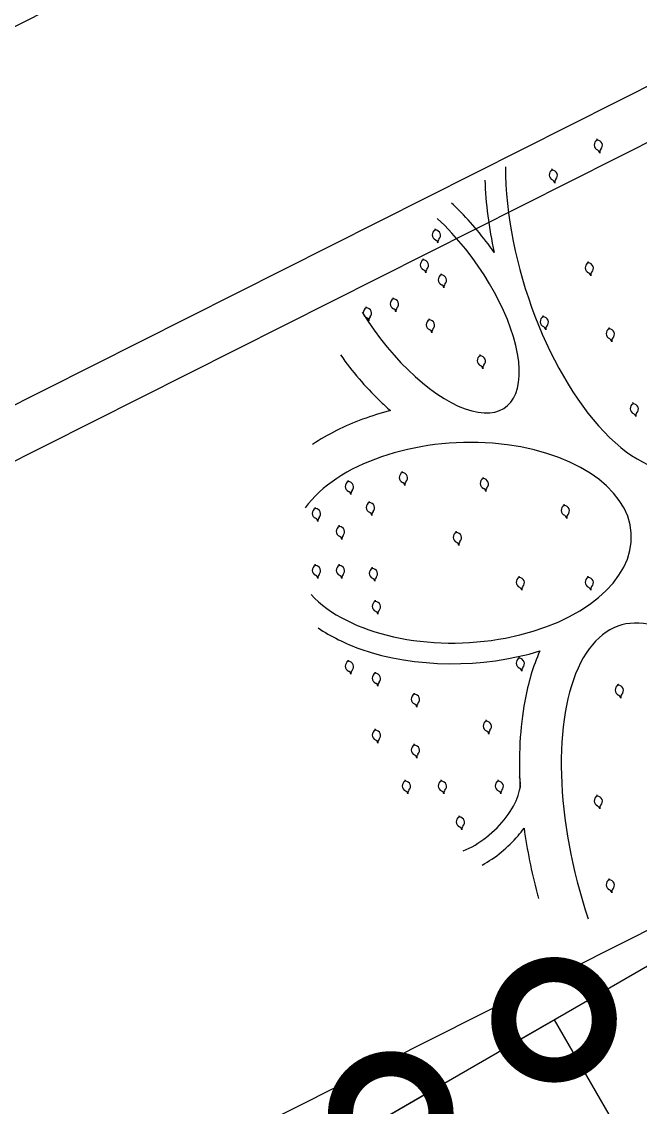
# Model space of a CAD drawing. Extents: x 3907.4 to 3911.57, y -3054.42 to -3053.7.
# Drawn here: x 3907.59904 to 3907.61134, y -3053.80023 to -3053.77862 of the extents above; entities that cross this region are included whole.
import ezdxf

# ---------------------------------------------------------------- set-up
doc = ezdxf.new("R2010")
doc.units = 0
doc.header["$LTSCALE"] = 2
doc.header["$MEASUREMENT"] = 0
doc.linetypes.add('ACAD_ISO03W100', pattern=[30, 12, -18])
doc.layers.get('0').update_dxf_attribs({"linetype": 'CONTINUOUS'})
for name, color, linetype in [('ARAZİ', 7, 'CONTINUOUS'), ('AĞAÇ', 9, 'CONTINUOUS'), ('OLÇÜ', 6, 'CONTINUOUS'), ('YAKLASMA', 6, 'CONTINUOUS'), ('ÖLÇÜ İZİ', 9, 'CONTINUOUS')]:
    doc.layers.add(name, color=color, linetype=linetype)

msp = doc.modelspace()

# ---------------------------------------------------------------- linework, layer by layer
at = {"color": 0, "linetype": 'ByBlock', "const_width": 0.002}
for points in [[(3907.609750472869, -3053.798704922691, 1), (3907.609500481038, -3053.798271905273, 1)], [(3907.606502842231, -3053.800579861423, 1), (3907.606252850401, -3053.800146844004, 1)]]:
    msp.add_lwpolyline(points, format="xyb", close=True, dxfattribs=at)
at = {"layer": 'ARAZİ', "color": 7}
msp.add_line((3907.457686911353, -3053.857420951288), (3907.636572074852, -3053.767261076288), dxfattribs=at)
at = {"layer": 'ARAZİ'}
msp.add_line((3907.63617845828, -3053.768579295865), (3907.459082129812, -3053.857837580483), dxfattribs=at)
at = {"layer": 'AĞAÇ'}
for p, q in [((3907.610482273411, -3053.780982229641), (3907.610479249135, -3053.780958400348)), ((3907.610488057456, -3053.780981087385), (3907.61048546028, -3053.780960623359)), ((3907.609587556922, -3053.781578273411), (3907.609584532646, -3053.781554444117)), ((3907.609593340967, -3053.781577131154), (3907.609590743792, -3053.781556667128)), ((3907.607261293786, -3053.782770360819), (3907.60725826951, -3053.782746531525)), ((3907.607267077831, -3053.782769218562), (3907.607264480655, -3053.782748754536)), ((3907.607022702752, -3053.783366404588), (3907.607019678476, -3053.783342575295)), ((3907.607028486796, -3053.783365262332), (3907.607025889621, -3053.783344798306)), ((3907.610303330024, -3053.783426008991), (3907.610300305749, -3053.783402179698)), ((3907.610309114069, -3053.783424866735), (3907.610306516894, -3053.783404402709)), ((3907.607380589303, -3053.783664426473), (3907.607377565027, -3053.78364059718)), ((3907.607386373348, -3053.783663284216), (3907.607383776172, -3053.78364282019)), ((3907.606426225166, -3053.784141261567), (3907.606423200891, -3053.784117432274)), ((3907.606432009211, -3053.78414011931), (3907.606429412036, -3053.784119655284)), ((3907.605889395229, -3053.784320074645), (3907.605886370953, -3053.784296245352)), ((3907.605895179274, -3053.784318932389), (3907.605892582098, -3053.784298468363)), ((3907.607141998269, -3053.784558492127), (3907.607138973993, -3053.784534662834)), ((3907.607147782314, -3053.784557349871), (3907.607145185138, -3053.784536885845)), ((3907.609408613536, -3053.784498887724), (3907.60940558926, -3053.784475058431)), ((3907.609414397581, -3053.784497745468), (3907.609411800405, -3053.784477281442)), ((3907.610720864445, -3053.784737305205), (3907.610717840169, -3053.784713475912)), ((3907.61072664849, -3053.784736162949), (3907.610724051314, -3053.784715698923)), ((3907.608156010496, -3053.785273744703), (3907.60815298622, -3053.78524991541)), ((3907.608161794541, -3053.785272602447), (3907.608159197365, -3053.785252138421)), ((3907.611198046513, -3053.786227414629), (3907.611195022238, -3053.786203585336)), ((3907.611203830558, -3053.786226272373), (3907.611201233382, -3053.786205808347)), ((3907.606605168331, -3053.787598315247), (3907.606602144056, -3053.787574485953)), ((3907.606610952376, -3053.78759717299), (3907.606608355201, -3053.787576708964)), ((3907.608215658144, -3053.787717524053), (3907.608212633868, -3053.78769369476)), ((3907.608221442189, -3053.787716381797), (3907.608218845013, -3053.787695917771)), ((3907.605531508456, -3053.787777128456), (3907.605528484181, -3053.787753299163)), ((3907.605537292501, -3053.7877759862), (3907.605534695326, -3053.787755522174)), ((3907.604875383002, -3053.788313567823), (3907.604872358726, -3053.788289738529)), ((3907.604881167047, -3053.788312425566), (3907.604878569871, -3053.78829196154)), ((3907.605949042877, -3053.788194359016), (3907.605946018601, -3053.788170529723)), ((3907.605954826922, -3053.78819321676), (3907.605952229746, -3053.788172752734)), ((3907.609826147956, -3053.788253963419), (3907.60982312368, -3053.788230134126)), ((3907.609831932001, -3053.788252821163), (3907.609829334825, -3053.788232357137)), ((3907.605352565291, -3053.78867119411), (3907.605349541016, -3053.788647364817)), ((3907.605358349336, -3053.788670051854), (3907.605355752161, -3053.788649587828)), ((3907.607678828206, -3053.788790402786), (3907.607675803931, -3053.788766573492)), ((3907.607684612251, -3053.788789260529), (3907.607682015076, -3053.788768796504)), ((3907.604875383002, -3053.789446050958), (3907.604872358726, -3053.789422221665)), ((3907.604881167047, -3053.789444908702), (3907.604878569871, -3053.789424444676)), ((3907.605352565291, -3053.789446050958), (3907.605349541016, -3053.789422221665)), ((3907.605358349336, -3053.789444908702), (3907.605355752161, -3053.789424444676)), ((3907.606008690746, -3053.789505655362), (3907.60600566647, -3053.789481826068)), ((3907.606014474791, -3053.789504513105), (3907.606011877615, -3053.789484049079)), ((3907.608931431467, -3053.78968446844), (3907.608928407192, -3053.789660639147)), ((3907.608937215512, -3053.789683326184), (3907.608934618337, -3053.789662862158)), ((3907.610303330024, -3053.78968446844), (3907.610300305749, -3053.789660639147)), ((3907.610309114069, -3053.789683326184), (3907.610306516894, -3053.789662862158)), ((3907.606068338394, -3053.790161303403), (3907.606065314118, -3053.79013747411)), ((3907.606074122439, -3053.790160161147), (3907.606071525263, -3053.790139697121)), ((3907.605531508456, -3053.791353390942), (3907.605528484181, -3053.791329561649)), ((3907.605537292501, -3053.791352248686), (3907.605534695326, -3053.79133178466)), ((3907.608931431467, -3053.791293786539), (3907.608928407192, -3053.791269957246)), ((3907.608937215512, -3053.791292644283), (3907.608934618337, -3053.791272180257)), ((3907.606068338394, -3053.791591808424), (3907.606065314118, -3053.791567979131)), ((3907.606074122439, -3053.791590666167), (3907.606071525263, -3053.791570202141)), ((3907.606843759365, -3053.792009039115), (3907.60684073509, -3053.791985209822)), ((3907.606849543411, -3053.792007896859), (3907.606846946235, -3053.791987432833)), ((3907.610899807831, -3053.791830225905), (3907.610896783555, -3053.791806396612)), ((3907.610905591876, -3053.791829083649), (3907.610902994701, -3053.791808619623)), ((3907.608275306013, -3053.792545478481), (3907.608272281737, -3053.792521649188)), ((3907.608281090058, -3053.792544336225), (3907.608278492882, -3053.792523872199)), ((3907.606068338394, -3053.79272429156), (3907.606065314118, -3053.792700462267)), ((3907.606074122439, -3053.792723149304), (3907.606071525263, -3053.792702685278)), ((3907.606843759365, -3053.793022313444), (3907.60684073509, -3053.792998484151)), ((3907.606849543411, -3053.793021171188), (3907.606846946235, -3053.793000707162)), ((3907.6066648162, -3053.79373756602), (3907.606661791925, -3053.793713736727)), ((3907.606670600245, -3053.793736423764), (3907.60666800307, -3053.793715959738)), ((3907.607380589303, -3053.79373756602), (3907.607377565027, -3053.793713736727)), ((3907.607386373348, -3053.793736423764), (3907.607383776172, -3053.793715959738)), ((3907.608513897047, -3053.79373756602), (3907.608510872771, -3053.793713736727)), ((3907.608519681092, -3053.793736423764), (3907.608517083916, -3053.793715959738)), ((3907.610482273411, -3053.794035587905), (3907.610479249135, -3053.794011758612)), ((3907.610488057456, -3053.794034445649), (3907.61048546028, -3053.794013981623)), ((3907.607738476075, -3053.794452818465), (3907.6077354518, -3053.794428989172)), ((3907.60774426012, -3053.794451676209), (3907.607741662945, -3053.794431212183)), ((3907.610720864445, -3053.795704510407), (3907.610717840169, -3053.795680681114)), ((3907.61072664849, -3053.795703368151), (3907.610724051314, -3053.795682904125))]:
    msp.add_line(p, q, dxfattribs=at)
for centre, radius, start, end in [((3907.61053133822, -3053.781078250385), 0.0001078301389786131, 117.0661848723325, 245.5617558112027), ((3907.610479177602, -3053.781088551272), 0.0001078301389786131, 316.7807498823022, 85.276320846058), ((3907.610450875891, -3053.781255314354), 8.665851140014274e-05, 11.1712527772592, 65.56175581120272), ((3907.610620908987, -3053.781221735541), 8.665851140014274e-05, 136.7807498823022, 191.1712527772592), ((3907.609636621731, -3053.781674294155), 0.0001078301389786131, 117.0661848723325, 245.5617558112027), ((3907.609584461113, -3053.781684595041), 0.0001078301389786131, 316.7807498823022, 85.276320846058), ((3907.609556159402, -3053.781851358123), 8.665851140014274e-05, 11.1712527772592, 65.56175581120272), ((3907.609726192498, -3053.78181777931), 8.665851140014274e-05, 136.7807498823022, 191.1712527772592), ((3907.607310358595, -3053.782866381563), 0.0001078301389786131, 117.0661848723325, 245.5617558112027), ((3907.607258197977, -3053.78287668245), 0.0001078301389786131, 316.7807498823022, 85.276320846058), ((3907.607229896266, -3053.783043445531), 8.665851140014274e-05, 11.1712527772592, 65.56175581120272), ((3907.607399929362, -3053.783009866719), 8.665851140014274e-05, 136.7807498823022, 191.1712527772592), ((3907.607071767561, -3053.783462425332), 0.0001078301389786131, 117.0661848723325, 245.5617558112027), ((3907.607019606943, -3053.783472726219), 0.0001078301389786131, 316.7807498823022, 85.276320846058), ((3907.606991305232, -3053.783639489301), 8.665851140014274e-05, 11.1712527772592, 65.56175581120272), ((3907.607161338328, -3053.783605910488), 8.665851140014274e-05, 136.7807498823022, 191.1712527772592), ((3907.610352394834, -3053.783522029736), 0.0001078301389786131, 117.0661848723325, 245.5617558112027), ((3907.610300234215, -3053.783532330622), 0.0001078301389786131, 316.7807498823022, 85.276320846058), ((3907.607429654112, -3053.783760447217), 0.0001078301389786131, 117.0661848723325, 245.5617558112027), ((3907.607377493494, -3053.783770748104), 0.0001078301389786131, 316.7807498823022, 85.276320846058), ((3907.610271932504, -3053.783699093703), 8.665851140014274e-05, 11.1712527772592, 65.56175581120272), ((3907.610441965601, -3053.783665514891), 8.665851140014274e-05, 136.7807498823022, 191.1712527772592), ((3907.607349191783, -3053.783937511185), 8.665851140014274e-05, 11.1712527772592, 65.56175581120272), ((3907.607519224879, -3053.783903932373), 8.665851140014274e-05, 136.7807498823022, 191.1712527772592), ((3907.606475289975, -3053.784237282312), 0.0001078301389786131, 117.0661848723325, 245.5617558112027), ((3907.606423129357, -3053.784247583198), 0.0001078301389786131, 316.7807498823022, 85.276320846058), ((3907.605938460038, -3053.78441609539), 0.0001078301389786131, 117.0661848723325, 245.5617558112027), ((3907.60588629942, -3053.784426396277), 0.0001078301389786131, 316.7807498823022, 85.276320846058), ((3907.606394827646, -3053.784414346279), 8.665851140014274e-05, 11.1712527772592, 65.56175581120272), ((3907.606564860742, -3053.784380767467), 8.665851140014274e-05, 136.7807498823022, 191.1712527772592), ((3907.605857997709, -3053.784593159358), 8.665851140014274e-05, 11.1712527772592, 65.56175581120272), ((3907.606028030805, -3053.784559580545), 8.665851140014274e-05, 136.7807498823022, 191.1712527772592), ((3907.607191063078, -3053.784654512871), 0.0001078301389786131, 117.0661848723325, 245.5617558112027), ((3907.60713890246, -3053.784664813758), 0.0001078301389786131, 316.7807498823022, 85.276320846058), ((3907.609457678345, -3053.784594908469), 0.0001078301389786131, 117.0661848723325, 245.5617558112027), ((3907.609405517726, -3053.784605209355), 0.0001078301389786131, 316.7807498823022, 85.276320846058), ((3907.607110600749, -3053.78483157684), 8.665851140014274e-05, 11.1712527772592, 65.56175581120272), ((3907.607280633845, -3053.784797998027), 8.665851140014274e-05, 136.7807498823022, 191.1712527772592), ((3907.609377216016, -3053.784771972436), 8.665851140014274e-05, 11.1712527772592, 65.56175581120272), ((3907.609547249112, -3053.784738393624), 8.665851140014274e-05, 136.7807498823022, 191.1712527772592), ((3907.610769929254, -3053.78483332595), 0.0001078301389786131, 117.0661848723325, 245.5617558112027), ((3907.610717768635, -3053.784843626836), 0.0001078301389786131, 316.7807498823022, 85.276320846058), ((3907.610689466925, -3053.785010389918), 8.665851140014274e-05, 11.1712527772592, 65.56175581120272), ((3907.610859500021, -3053.784976811105), 8.665851140014274e-05, 136.7807498823022, 191.1712527772592), ((3907.608205075305, -3053.785369765447), 0.0001078301389786131, 117.0661848723325, 245.5617558112027), ((3907.608152914686, -3053.785380066334), 0.0001078301389786131, 316.7807498823022, 85.276320846058), ((3907.608124612976, -3053.785546829415), 8.665851140014274e-05, 11.1712527772592, 65.56175581120272), ((3907.608294646072, -3053.785513250603), 8.665851140014274e-05, 136.7807498823022, 191.1712527772592), ((3907.611247111322, -3053.786323435374), 0.0001078301389786131, 117.0661848723325, 245.5617558112027), ((3907.611194950704, -3053.78633373626), 0.0001078301389786131, 316.7807498823022, 85.276320846058), ((3907.611166648993, -3053.786500499342), 8.665851140014274e-05, 11.1712527772592, 65.56175581120272), ((3907.611336682089, -3053.786466920529), 8.665851140014274e-05, 136.7807498823022, 191.1712527772592), ((3907.60665423314, -3053.787694335991), 0.0001078301389786131, 117.0661848723325, 245.5617558112027), ((3907.606602072522, -3053.787704636878), 0.0001078301389786131, 316.7807498823022, 85.276320846058), ((3907.605580573265, -3053.787873149201), 0.0001078301389786131, 117.0661848723325, 245.5617558112027), ((3907.605528412647, -3053.787883450087), 0.0001078301389786131, 316.7807498823022, 85.276320846058), ((3907.606573770811, -3053.787871399959), 8.665851140014274e-05, 11.1712527772592, 65.56175581120272), ((3907.606743803908, -3053.787837821147), 8.665851140014274e-05, 136.7807498823022, 191.1712527772592), ((3907.608264722953, -3053.787813544798), 0.0001078301389786131, 117.0661848723325, 245.5617558112027), ((3907.608184260624, -3053.787990608766), 8.665851140014274e-05, 11.1712527772592, 65.56175581120272), ((3907.608212562334, -3053.787823845684), 0.0001078301389786131, 316.7807498823022, 85.276320846058), ((3907.60835429372, -3053.787957029953), 8.665851140014274e-05, 136.7807498823022, 191.1712527772592), ((3907.605500110937, -3053.788050213168), 8.665851140014274e-05, 11.1712527772592, 65.56175581120272), ((3907.605670144033, -3053.788016634356), 8.665851140014274e-05, 136.7807498823022, 191.1712527772592), ((3907.604924447811, -3053.788409588567), 0.0001078301389786131, 117.0661848723325, 245.5617558112027), ((3907.604872287193, -3053.788419889454), 0.0001078301389786131, 316.7807498823022, 85.276320846058), ((3907.605998107686, -3053.788290379761), 0.0001078301389786131, 117.0661848723325, 245.5617558112027), ((3907.605945947068, -3053.788300680647), 0.0001078301389786131, 316.7807498823022, 85.276320846058), ((3907.609875212765, -3053.788349984164), 0.0001078301389786131, 117.0661848723325, 245.5617558112027), ((3907.609823052147, -3053.78836028505), 0.0001078301389786131, 316.7807498823022, 85.276320846058), ((3907.604843985482, -3053.788586652535), 8.665851140014274e-05, 11.1712527772592, 65.56175581120272), ((3907.605014018578, -3053.788553073723), 8.665851140014274e-05, 136.7807498823022, 191.1712527772592), ((3907.605917645357, -3053.788467443729), 8.665851140014274e-05, 11.1712527772592, 65.56175581120272), ((3907.606087678453, -3053.788433864916), 8.665851140014274e-05, 136.7807498823022, 191.1712527772592), ((3907.609794750436, -3053.788527048132), 8.665851140014274e-05, 11.1712527772592, 65.56175581120272), ((3907.609964783532, -3053.788493469319), 8.665851140014274e-05, 136.7807498823022, 191.1712527772592), ((3907.6054016301, -3053.788767214855), 0.0001078301389786131, 117.0661848723325, 245.5617558112027), ((3907.605349469482, -3053.788777515741), 0.0001078301389786131, 316.7807498823022, 85.276320846058), ((3907.605321167772, -3053.788944278823), 8.665851140014274e-05, 11.1712527772592, 65.56175581120272), ((3907.605491200868, -3053.78891070001), 8.665851140014274e-05, 136.7807498823022, 191.1712527772592), ((3907.607727893015, -3053.78888642353), 0.0001078301389786131, 117.0661848723325, 245.5617558112027), ((3907.607647430686, -3053.789063487498), 8.665851140014274e-05, 11.1712527772592, 65.56175581120272), ((3907.607675732397, -3053.788896724417), 0.0001078301389786131, 316.7807498823022, 85.276320846058), ((3907.607817463782, -3053.789029908686), 8.665851140014274e-05, 136.7807498823022, 191.1712527772592), ((3907.604924447811, -3053.789542071703), 0.0001078301389786131, 117.0661848723325, 245.5617558112027), ((3907.604843985482, -3053.789719135671), 8.665851140014274e-05, 11.1712527772592, 65.56175581120272), ((3907.604872287193, -3053.789552372589), 0.0001078301389786131, 316.7807498823022, 85.276320846058), ((3907.605014018578, -3053.789685556858), 8.665851140014274e-05, 136.7807498823022, 191.1712527772592), ((3907.6054016301, -3053.789542071703), 0.0001078301389786131, 117.0661848723325, 245.5617558112027), ((3907.605321167772, -3053.789719135671), 8.665851140014274e-05, 11.1712527772592, 65.56175581120272), ((3907.605349469482, -3053.789552372589), 0.0001078301389786131, 316.7807498823022, 85.276320846058), ((3907.605491200868, -3053.789685556858), 8.665851140014274e-05, 136.7807498823022, 191.1712527772592), ((3907.606057755555, -3053.789601676106), 0.0001078301389786131, 117.0661848723325, 245.5617558112027), ((3907.606005594937, -3053.789611976993), 0.0001078301389786131, 316.7807498823022, 85.276320846058), ((3907.605977293226, -3053.789778740074), 8.665851140014274e-05, 11.1712527772592, 65.56175581120272), ((3907.606147326322, -3053.789745161262), 8.665851140014274e-05, 136.7807498823022, 191.1712527772592), ((3907.608980496276, -3053.789780489185), 0.0001078301389786131, 117.0661848723325, 245.5617558112027), ((3907.608928335658, -3053.789790790071), 0.0001078301389786131, 316.7807498823022, 85.276320846058), ((3907.610352394834, -3053.789780489185), 0.0001078301389786131, 117.0661848723325, 245.5617558112027), ((3907.610300234215, -3053.789790790071), 0.0001078301389786131, 316.7807498823022, 85.276320846058), ((3907.608900033948, -3053.789957553152), 8.665851140014274e-05, 11.1712527772592, 65.56175581120272), ((3907.609070067043, -3053.78992397434), 8.665851140014274e-05, 136.7807498823022, 191.1712527772592), ((3907.610271932504, -3053.789957553152), 8.665851140014274e-05, 11.1712527772592, 65.56175581120272), ((3907.610441965601, -3053.78992397434), 8.665851140014274e-05, 136.7807498823022, 191.1712527772592), ((3907.606117403203, -3053.790257324148), 0.0001078301389786131, 117.0661848723325, 245.5617558112027), ((3907.606065242584, -3053.790267625034), 0.0001078301389786131, 316.7807498823022, 85.276320846058), ((3907.606036940874, -3053.790434388116), 8.665851140014274e-05, 11.1712527772592, 65.56175581120272), ((3907.60620697397, -3053.790400809303), 8.665851140014274e-05, 136.7807498823022, 191.1712527772592), ((3907.605580573265, -3053.791449411687), 0.0001078301389786131, 117.0661848723325, 245.5617558112027), ((3907.605528412647, -3053.791459712573), 0.0001078301389786131, 316.7807498823022, 85.276320846058), ((3907.608980496276, -3053.791389807284), 0.0001078301389786131, 117.0661848723325, 245.5617558112027), ((3907.608928335658, -3053.79140010817), 0.0001078301389786131, 316.7807498823022, 85.276320846058), ((3907.605500110937, -3053.791626475655), 8.665851140014274e-05, 11.1712527772592, 65.56175581120272), ((3907.605670144033, -3053.791592896842), 8.665851140014274e-05, 136.7807498823022, 191.1712527772592), ((3907.608900033948, -3053.791566871252), 8.665851140014274e-05, 11.1712527772592, 65.56175581120272), ((3907.609070067043, -3053.791533292439), 8.665851140014274e-05, 136.7807498823022, 191.1712527772592), ((3907.606117403203, -3053.791687829168), 0.0001078301389786131, 117.0661848723325, 245.5617558112027), ((3907.606036940874, -3053.791864893136), 8.665851140014274e-05, 11.1712527772592, 65.56175581120272), ((3907.606065242584, -3053.791698130055), 0.0001078301389786131, 316.7807498823022, 85.276320846058), ((3907.60620697397, -3053.791831314324), 8.665851140014274e-05, 136.7807498823022, 191.1712527772592), ((3907.606892824174, -3053.792105059859), 0.0001078301389786131, 117.0661848723325, 245.5617558112027), ((3907.606840663556, -3053.792115360746), 0.0001078301389786131, 316.7807498823022, 85.276320846058), ((3907.61094887264, -3053.79192624665), 0.0001078301389786131, 117.0661848723325, 245.5617558112027), ((3907.610896712022, -3053.791936547536), 0.0001078301389786131, 316.7807498823022, 85.276320846058), ((3907.611038443407, -3053.792069731805), 8.665851140014274e-05, 136.7807498823022, 191.1712527772592), ((3907.606812361846, -3053.792282123827), 8.665851140014274e-05, 11.1712527772592, 65.56175581120272), ((3907.606982394941, -3053.792248545015), 8.665851140014274e-05, 136.7807498823022, 191.1712527772592), ((3907.610868410311, -3053.792103310618), 8.665851140014274e-05, 11.1712527772592, 65.56175581120272), ((3907.608324370822, -3053.792641499226), 0.0001078301389786131, 117.0661848723325, 245.5617558112027), ((3907.608272210204, -3053.792651800112), 0.0001078301389786131, 316.7807498823022, 85.276320846058), ((3907.606117403203, -3053.792820312304), 0.0001078301389786131, 117.0661848723325, 245.5617558112027), ((3907.606065242584, -3053.792830613191), 0.0001078301389786131, 316.7807498823022, 85.276320846058), ((3907.608243908493, -3053.792818563194), 8.665851140014274e-05, 11.1712527772592, 65.56175581120272), ((3907.608413941589, -3053.792784984381), 8.665851140014274e-05, 136.7807498823022, 191.1712527772592), ((3907.606036940874, -3053.792997376272), 8.665851140014274e-05, 11.1712527772592, 65.56175581120272), ((3907.60620697397, -3053.79296379746), 8.665851140014274e-05, 136.7807498823022, 191.1712527772592), ((3907.606892824174, -3053.793118334189), 0.0001078301389786131, 117.0661848723325, 245.5617558112027), ((3907.606840663556, -3053.793128635075), 0.0001078301389786131, 316.7807498823022, 85.276320846058), ((3907.606812361846, -3053.793295398157), 8.665851140014274e-05, 11.1712527772592, 65.56175581120272), ((3907.606982394941, -3053.793261819344), 8.665851140014274e-05, 136.7807498823022, 191.1712527772592), ((3907.606713881009, -3053.793833586765), 0.0001078301389786131, 117.0661848723325, 245.5617558112027), ((3907.606661720391, -3053.793843887651), 0.0001078301389786131, 316.7807498823022, 85.276320846058), ((3907.607429654112, -3053.793833586765), 0.0001078301389786131, 117.0661848723325, 245.5617558112027), ((3907.607377493494, -3053.793843887651), 0.0001078301389786131, 316.7807498823022, 85.276320846058), ((3907.608562961856, -3053.793833586765), 0.0001078301389786131, 117.0661848723325, 245.5617558112027), ((3907.608510801238, -3053.793843887651), 0.0001078301389786131, 316.7807498823022, 85.276320846058), ((3907.606633418681, -3053.794010650733), 8.665851140014274e-05, 11.1712527772592, 65.56175581120272), ((3907.606803451777, -3053.79397707192), 8.665851140014274e-05, 136.7807498823022, 191.1712527772592), ((3907.607349191783, -3053.794010650733), 8.665851140014274e-05, 11.1712527772592, 65.56175581120272), ((3907.607519224879, -3053.79397707192), 8.665851140014274e-05, 136.7807498823022, 191.1712527772592), ((3907.608482499527, -3053.794010650733), 8.665851140014274e-05, 11.1712527772592, 65.56175581120272), ((3907.608652532623, -3053.79397707192), 8.665851140014274e-05, 136.7807498823022, 191.1712527772592), ((3907.61053133822, -3053.794131608649), 0.0001078301389786131, 117.0661848723325, 245.5617558112027), ((3907.610479177602, -3053.794141909536), 0.0001078301389786131, 316.7807498823022, 85.276320846058), ((3907.610450875891, -3053.794308672617), 8.665851140014274e-05, 11.1712527772592, 65.56175581120272), ((3907.610620908987, -3053.794275093805), 8.665851140014274e-05, 136.7807498823022, 191.1712527772592), ((3907.607787540885, -3053.79454883921), 0.0001078301389786131, 117.0661848723325, 245.5617558112027), ((3907.607735380266, -3053.794559140096), 0.0001078301389786131, 316.7807498823022, 85.276320846058), ((3907.607707078555, -3053.794725903178), 8.665851140014274e-05, 11.1712527772592, 65.56175581120272), ((3907.607877111652, -3053.794692324365), 8.665851140014274e-05, 136.7807498823022, 191.1712527772592), ((3907.610769929254, -3053.795800531152), 0.0001078301389786131, 117.0661848723325, 245.5617558112027), ((3907.610689466925, -3053.795977595119), 8.665851140014274e-05, 11.1712527772592, 65.56175581120272), ((3907.610717768635, -3053.795810832038), 0.0001078301389786131, 316.7807498823022, 85.276320846058), ((3907.610859500021, -3053.795944016307), 8.665851140014274e-05, 136.7807498823022, 191.1712527772592)]:
    msp.add_arc(centre, radius, start, end, dxfattribs=at)
for centre, major_axis, ratio, start_param, end_param in [((3907.610975695246, -3053.78340291643), (0.001330825832345212, -0.00410655633831695), 0.4614173581214451, 4.090442357860956, 8.513059806649377), ((3907.607058981047, -3053.784091703447), (-0.001596121739393263, 0.002208407090073859), 0.4453350109614078, 1.395314490434913, 5.133688623841211), ((3907.607780525665, -3053.788993926975), (-0.003383028001565466, -0.0001670274042158865), 0.5880621403261972, 0.4591940244092781, 5.844497705079855), ((3907.612356035143, -3053.795437071303), (0.00139403522148792, -0.004803733646968861), 0.4538117143470715, 1.175867419146912, 4.798803045057196), ((3907.607981152096, -3053.79429952897), (-0.0008834156417037721, -0.0007924382623526239), 0.5203548479803548, 0.9684066431663507, 2.881806056987123)]:
    msp.add_ellipse(centre, major_axis=major_axis, ratio=ratio, start_param=start_param, end_param=end_param, dxfattribs=at)
msp.add_open_spline([(3907.608248612843, -3053.781777144058), (3907.608264855617, -3053.782237672736), (3907.60832849189, -3053.782725655884), (3907.608434863439, -3053.783217359848)], degree=3, dxfattribs=at)
for points, knots in [([(3907.608434863439, -3053.783217359848), (3907.60822209759, -3053.782912974069), (3907.607982933896, -3053.782625453496), (3907.60768232449, -3053.78232571113), (3907.607634599357, -3053.782279782509), (3907.607586509158, -3053.782235162534)], [4.678497523571751, 4.678497523571751, 4.678497523571751, 4.678497523571751, 5.062107430543259, 5.062107430543259, 5.133688623841211, 5.133688623841211, 5.133688623841211, 5.133688623841211]), ([(3907.605377332389, -3053.785255765145), (3907.605610681035, -3053.785582716599), (3907.605872683755, -3053.785889881835), (3907.606223668351, -3053.786230854065), (3907.606297301403, -3053.786299056859), (3907.606371856207, -3053.786364527691)], [1.557371041121697, 1.557371041121697, 1.557371041121697, 1.557371041121697, 1.946805544375453, 1.946805544375453, 2.048591796255187, 2.048591796255187, 2.048591796255187, 2.048591796255187]), ([(3907.606371856207, -3053.786364527691), (3907.605993629609, -3053.786461079356), (3907.60563198352, -3053.786592713274), (3907.605132688304, -3053.786842854568), (3907.604971948976, -3053.786935718104), (3907.604820516844, -3053.787037673053)], [5.046821761303149, 5.046821761303149, 5.046821761303149, 5.046821761303149, 5.355529699239747, 5.355529699239747, 5.51201468894279, 5.51201468894279, 5.51201468894279, 5.51201468894279]), ([(3907.604934265992, -3053.790689491394), (3907.605183907822, -3053.790859884262), (3907.605471038572, -3053.791001092895), (3907.60684630048, -3053.79148872336), (3907.608213185316, -3053.791494607054), (3907.609344616004, -3053.791147687188)], [0.6602929991896649, 0.6602929991896649, 0.6602929991896649, 0.6602929991896649, 0.9606424472802672, 0.9606424472802672, 1.981673030940839, 1.981673030940839, 1.981673030940839, 1.981673030940839]), ([(3907.609344616004, -3053.791147687188), (3907.60920611818, -3053.791452755759), (3907.609108915764, -3053.791787424372), (3907.608945030272, -3053.792672236007), (3907.608916546544, -3053.793254533245), (3907.608949991094, -3053.793862934715)], [3.62962294954671, 3.62962294954671, 3.62962294954671, 3.62962294954671, 3.876196662386867, 3.876196662386867, 4.240014202152313, 4.240014202152313, 4.240014202152313, 4.240014202152313]), ([(3907.60819637558, -3053.795408425076), (3907.608461072393, -3053.795263657909), (3907.608707848417, -3053.795059645742), (3907.608950690451, -3053.794777946907), (3907.608991073029, -3053.794728135276), (3907.609029290069, -3053.794677310369)], [7.431635050835639, 7.431635050835639, 7.431635050835639, 7.431635050835639, 8.096778702270841, 8.096778702270841, 8.23589292409414, 8.23589292409414, 8.23589292409414, 8.23589292409414]), ([(3907.609029290069, -3053.79467731037), (3907.609088577005, -3053.795106488591), (3907.60917549099, -3053.795541993115), (3907.609296049195, -3053.796006769217), (3907.609304551402, -3053.796038984858), (3907.609313191933, -3053.796071172304)], [4.399818448080933, 4.399818448080933, 4.399818448080933, 4.399818448080933, 4.649337054092281, 4.649337054092281, 4.667934980148347, 4.667934980148347, 4.667934980148347, 4.667934980148347])]:
    msp.add_open_spline(points, degree=3, knots=knots, dxfattribs=at)
at = {"layer": 'OLÇÜ', "color": 6}
for p, q in [((3907.542592266202, -3053.807097268143), (3907.633545444948, -3053.761255974958)), ((3907.608759442116, -3053.798988397644), (3907.610491511789, -3053.79798843032)), ((3907.609625476953, -3053.798488413982), (3907.649624169884, -3053.867771200905)), ((3907.605078794061, -3053.801113328206), (3907.607243881152, -3053.799863369052))]:
    msp.add_line(p, q, dxfattribs=at)
at = {"layer": 'YAKLASMA', "linetype": 'ACAD_ISO03W100', "ltscale": 0.4}
msp.add_line((3907.487559480059, -3053.859162378506), (3907.62172352042, -3053.791542387715), dxfattribs=at)
at = {"layer": 'ÖLÇÜ İZİ', "linetype": 'ACAD_ISO03W100', "ltscale": 0.5}
msp.add_line((3907.520814127018, -3053.8497614368), (3907.643357729415, -3053.779013937449), dxfattribs=at)

doc.saveas('drawing.dxf')
